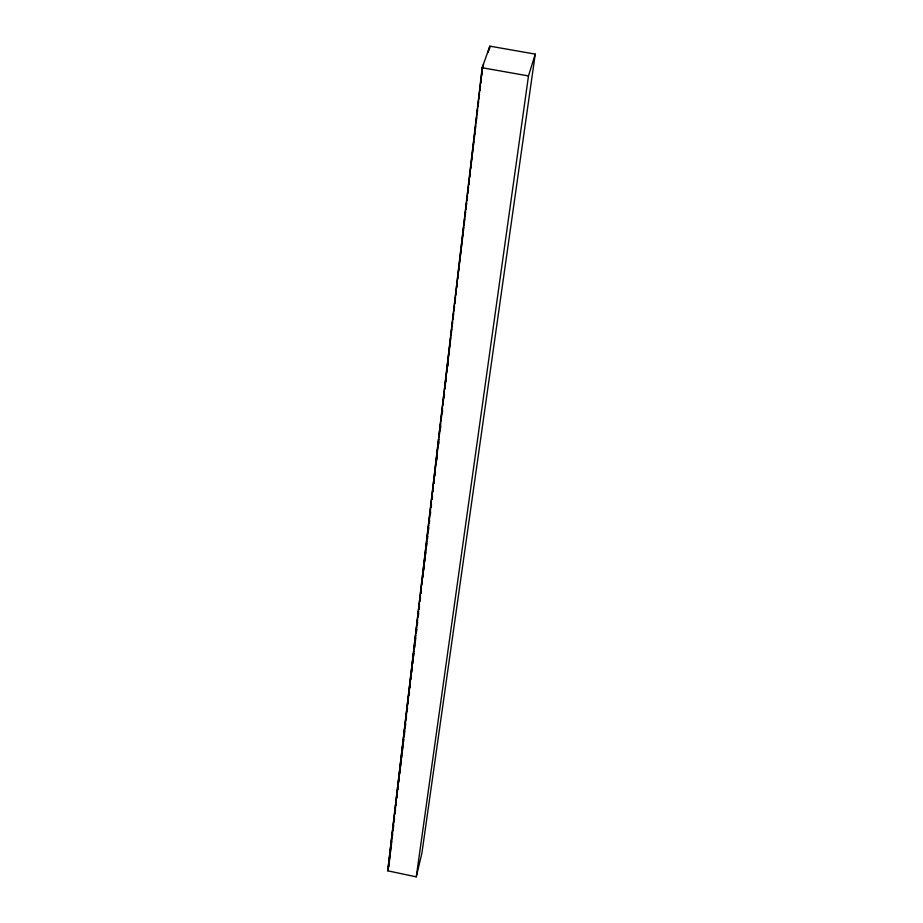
<?xml version="1.0" encoding="UTF-8"?>
<svg xmlns="http://www.w3.org/2000/svg" width="923" height="923" viewBox="0 0 923 923"><rect width="100%" height="100%" fill="white"/><g stroke="black" fill="none" stroke-linecap="round" stroke-linejoin="round"><path stroke-width="1.38" d="M387.764 870.827L482.175 67.748L489.859 46.15L535.236 54.122L421.903 853.117L416.273 876.85L387.764 870.827L482.498 66.825M388.433 867.401L394.502 815.874M394.848 813.013L396.359 800.137M396.694 797.276L398.217 784.388M398.551 781.527L413.885 651.292M414.231 648.431L415.742 635.543M416.077 632.682L416.758 626.959M417.092 624.098L417.6 619.806M417.934 616.933L418.604 611.211M418.95 608.349L419.446 604.057M419.792 601.196L420.461 595.473M420.796 592.612L421.303 588.309M421.638 585.447L422.319 579.725M422.653 576.863L423.161 572.572M423.495 569.71L424.176 563.988M424.511 561.115L425.018 556.823M425.353 553.962L426.022 548.239M426.357 545.378L426.864 541.086M427.211 538.224L427.88 532.49M428.214 529.629L428.722 525.337M429.057 522.476L429.737 516.753M430.072 513.892L430.579 509.6M430.914 506.739L431.422 502.435M431.756 499.574L432.426 493.851M432.772 490.99L433.268 486.698M433.614 483.837L434.283 478.102M434.618 475.241L435.125 470.949M435.46 468.088L436.141 462.365M436.475 459.504L436.983 455.212M437.317 452.351L437.998 446.617M438.333 443.755L438.84 439.463M439.175 436.602L440.686 423.726M441.021 420.853L442.544 407.978M442.878 405.116L444.401 392.229M444.736 389.368L446.247 376.492M446.594 373.63L448.105 360.743M448.44 357.882L449.963 345.006M450.297 342.145L450.805 337.853M451.139 334.98L451.809 329.257M452.155 326.396L452.662 322.104M452.997 319.243L453.666 313.52M454.001 310.659L454.508 306.355M454.843 303.494L455.524 297.771M455.858 294.91L456.366 290.618M456.7 287.757L457.381 282.034M457.716 279.161L458.223 274.869M458.558 272.008L459.227 266.286M459.573 263.424L460.069 259.132M460.415 256.271L461.085 250.537M461.419 247.676L461.927 243.384M462.261 240.522L462.942 234.8M463.277 231.938L463.784 227.646M464.119 224.785L464.788 219.051M465.134 216.19L465.63 211.898M465.977 209.036L466.646 203.314M466.98 200.453L467.488 196.161M467.823 193.288L468.503 187.565M468.838 184.704L469.346 180.412M469.68 177.551L470.188 173.259M470.695 168.967L471.203 164.663M471.538 161.802L472.045 157.51M472.541 153.218L473.049 148.926M473.384 146.065L473.891 141.773M474.399 137.469L474.907 133.177M475.241 130.316L475.749 126.024M476.256 121.732L476.764 117.44M477.099 114.579L477.606 110.275M478.114 105.983L478.61 101.692M478.956 98.83L479.452 94.538M479.96 90.246L480.468 85.954M480.802 83.082L481.31 78.79M481.644 75.928L482.325 70.206M388.768 866.847L389.114 863.986M389.448 861.124L389.956 856.832M390.464 852.54L390.971 848.249M391.306 845.387L391.814 841.095M392.321 836.803L392.656 833.93M393.163 829.639L393.671 825.347M394.179 821.055L394.513 818.193M395.021 813.901L395.529 809.609M396.036 805.317L396.371 802.456M396.878 798.164L397.386 793.872M397.882 789.58L398.228 786.719M398.736 782.427L399.244 778.124M399.74 773.832L400.086 770.97M400.594 766.678L401.101 762.386M401.597 758.095L401.943 755.233M402.451 750.941L402.947 746.649M403.455 742.357L403.801 739.496M404.309 735.204L404.805 730.912M405.312 726.62L405.659 723.747M406.155 719.455L406.501 716.594M407.17 710.872L407.516 708.01M408.012 703.718L408.358 700.857M409.027 695.134L409.362 692.273M409.87 687.981L410.216 685.12M410.885 679.397L411.22 676.536M411.727 672.244L412.073 669.371M412.743 663.649L413.077 660.787M413.585 656.495L413.931 653.634M414.6 647.911L414.935 645.05M415.442 640.758L415.777 637.897M416.458 632.174L416.792 629.313M417.3 625.021L417.634 622.16M418.315 616.437L418.65 613.564M419.157 609.272L419.492 606.411M420.173 600.688L420.507 597.827M421.015 593.535L421.35 590.674M422.872 577.798L423.207 574.937M423.715 570.645L424.049 567.783M424.73 562.061L425.065 559.188M425.572 554.896L425.907 552.035M426.588 546.312L426.922 543.451M427.43 539.159L427.764 536.298M428.445 530.575L428.78 527.714M429.287 523.422L429.622 520.56M430.303 514.838L430.637 511.977M431.145 507.685L431.479 504.812M432.16 499.089L432.495 496.228M433.002 491.936L433.337 489.075M434.018 483.352L434.352 480.491M434.86 476.199L435.195 473.337M436.717 460.462L437.052 457.6M438.575 444.713L438.91 441.852M440.433 428.976L440.767 426.114M442.29 413.239L442.625 410.377M444.148 397.501L444.482 394.629M446.005 381.753L446.34 378.892M447.863 366.016L448.197 363.154M482.971 68.383L483.479 64.079M488.255 52.553L488.602 49.692M489.202 49.888L489.536 47.027M489.513 49.011L489.859 46.15M416.273 876.85L528.487 75.928L535.236 54.122M482.175 67.748L528.487 75.928"/></g></svg>
